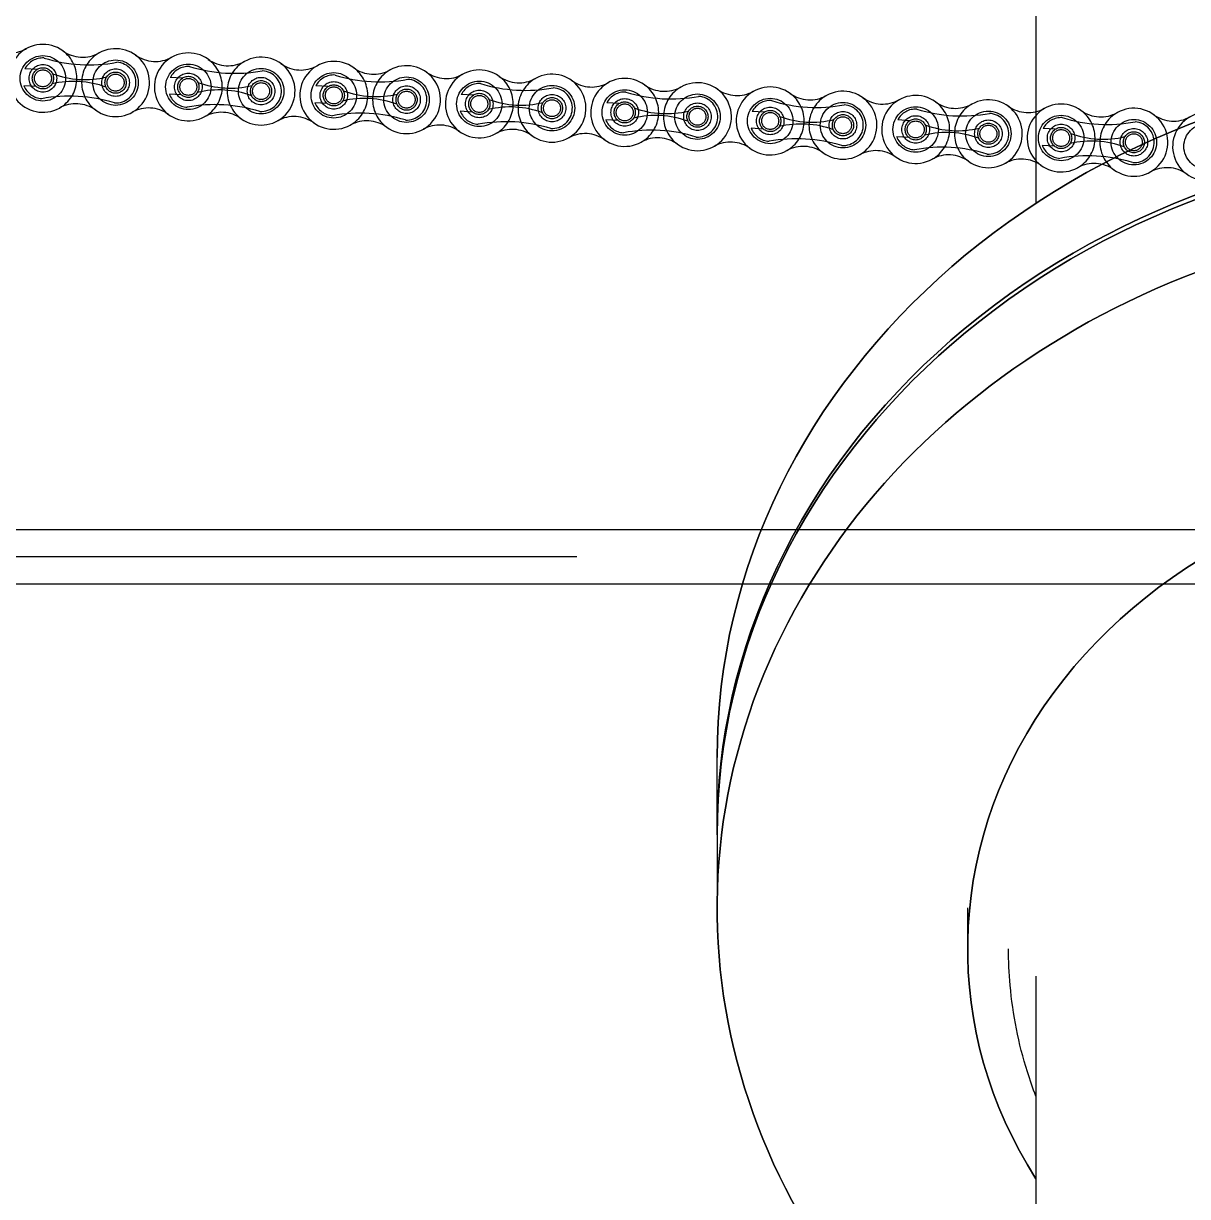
# Model space of a CAD drawing. Header units: metres. Extents: x 0 to 63075, y 0 to 44550.
# Drawn here: x 39697.3 to 39900.2, y 35697.6 to 35902 of the extents above; entities that cross this region are included whole.
import ezdxf

# ---------------------------------------------------------------- set-up
doc = ezdxf.new("R2010")
doc.units = ezdxf.units.M
doc.header["$LTSCALE"] = 75
doc.linetypes.add('HIDDEN2', pattern=[4.7625, 3.175, -1.5875])
for name, color, linetype in [('SDM', 7, 'Continuous'), ('SL1', 8, 'Continuous'), ('SL4', 4, 'Continuous'), ('ST1', 7, 'HIDDEN2')]:
    doc.layers.add(name, color=color, linetype=linetype)

# ---------------------------------------------------------------- blocks, each defined once
blk = doc.blocks.new('A$C32abaae3')
at = {"layer": 'SL1', "extrusion": (2.28848e-17, 1, 0)}
for p, q in [((13489.98, 7768.56), (13489.98, 7667.51)), ((13434.42, 7558.23), (13434.42, 7570.93)), ((13434.42, 7557.43), (13434.42, 7544.73)), ((13478.08, 7544.73), (13478.08, 7537.59)), ((13489.98, 7532.83), (13489.98, 7201.12))]:
    blk.add_line(p, q, dxfattribs=at)
at = {"layer": 'SL1'}
for centre, major_axis, end_param in [((13574.12, 7570.93), (-139.7, 0), 0), ((13574.12, 7558.23), (-139.7, 0), 0.003306), ((13574.12, 7557.43), (-139.7, 0), 0), ((13574.12, 7544.73), (-139.7, 0), 0.924451), ((13574.12, 7537.59), (-96.04, 0), 0.503102)]:
    blk.add_ellipse(centre, major_axis=major_axis, ratio=0.866025, start_param=-1.570796, end_param=end_param, dxfattribs=at)
at = {"layer": 'SL1', "extrusion": (0, 0, -1)}
for centre, major_axis, start_param in [((13574.12, 7570.93), (-139.7, 0), 0), ((13574.12, 7558.23), (-139.7, 0), -0.003306), ((13574.12, 7557.43), (-139.7, 0), 0), ((13574.12, 7544.73), (-139.7, 0), -0.924451), ((13574.12, 7537.59), (-96.04, 0), -0.503102)]:
    blk.add_ellipse(centre, major_axis=major_axis, ratio=0.866025, start_param=start_param, end_param=1.570796, dxfattribs=at)
at = {"layer": 'SL1'}
blk.add_open_spline([(13489.98, 7511.88), (13489.44, 7513.29), (13488.95, 7514.72), (13487.73, 7518.61), (13487.09, 7521.11), (13486.09, 7526.15), (13485.73, 7528.69), (13485.31, 7533.35), (13485.22, 7535.47), (13485.22, 7537.59)], degree=3, knots=[489.042937, 489.042937, 489.042937, 489.042937, 493.941422, 493.941422, 502.327132, 502.327132, 510.669111, 510.669111, 517.567791, 517.567791, 517.567791, 517.567791], dxfattribs=at)
blk = doc.blocks.new('A$C6e6623c1')
at = {"layer": 'SL4'}
for p, q in [((3717.21, 1490.88), (4619.71, 1490.88)), ((4619.71, 1481.35), (3912.48, 1481.35))]:
    blk.add_line(p, q, dxfattribs=at)
at = {"layer": 'ST1'}
for p, q in [((4218.43, 1571.04), (4216.31, 1571.17)), ((4218.25, 1568.1), (4216.13, 1568.22)), ((4243.78, 1569.56), (4241.66, 1569.68)), ((4269.14, 1568.07), (4267.02, 1568.2)), ((4243.61, 1566.61), (4241.49, 1566.74)), ((4294.5, 1566.59), (4292.38, 1566.71)), ((4268.97, 1565.13), (4266.85, 1565.25)), ((4319.85, 1565.1), (4317.73, 1565.23)), ((4294.32, 1563.64), (4292.2, 1563.77)), ((4319.68, 1562.16), (4317.56, 1562.28)), ((4345.21, 1563.62), (4343.09, 1563.74)), ((4370.57, 1562.13), (4368.45, 1562.26)), ((4345.04, 1560.67), (4342.92, 1560.8)), ((4395.92, 1560.65), (4393.8, 1560.77)), ((4370.39, 1559.19), (4368.27, 1559.31)), ((4395.75, 1557.7), (4393.63, 1557.83)), ((3669.71, 1490.88), (4669.71, 1490.88)), ((4669.71, 1486.11), (3669.71, 1486.11))]:
    blk.add_line(p, q, dxfattribs=at)
for centre, radius in [((4219.45, 1569.51), 3.96), ((4232.12, 1568.76), 3.96), ((4219.45, 1569.51), 2.4), ((4219.45, 1569.51), 1.85), ((4219.45, 1569.51), 1.48), ((4232.12, 1568.76), 2.4), ((4232.12, 1568.76), 1.85), ((4232.12, 1568.76), 1.48), ((4244.8, 1568.02), 3.96), ((4244.8, 1568.02), 2.4), ((4257.48, 1567.28), 3.96), ((4270.16, 1566.54), 3.96), ((4244.8, 1568.02), 1.84), ((4244.8, 1568.02), 1.48), ((4257.48, 1567.28), 2.4), ((4257.48, 1567.28), 1.84), ((4257.48, 1567.28), 1.48), ((4270.16, 1566.54), 2.4), ((4270.16, 1566.54), 1.84), ((4282.84, 1565.79), 3.96), ((4282.84, 1565.79), 2.4), ((4295.52, 1565.05), 3.96), ((4308.19, 1564.31), 3.96), ((4270.16, 1566.54), 1.48), ((4282.84, 1565.79), 1.84), ((4282.84, 1565.79), 1.48), ((4295.52, 1565.05), 2.4), ((4295.52, 1565.05), 1.85), ((4295.52, 1565.05), 1.48), ((4308.19, 1564.31), 2.4), ((4308.19, 1564.31), 1.84), ((4320.87, 1563.57), 3.96), ((4333.55, 1562.82), 3.96), ((4346.23, 1562.08), 3.96), ((4308.19, 1564.31), 1.48), ((4320.87, 1563.57), 2.4), ((4320.87, 1563.57), 1.84), ((4320.87, 1563.57), 1.48), ((4333.55, 1562.82), 2.4), ((4333.55, 1562.82), 1.84), ((4333.55, 1562.82), 1.48), ((4346.23, 1562.08), 2.4), ((4358.91, 1561.34), 3.96), ((4371.59, 1560.6), 3.96), ((4346.23, 1562.08), 1.85), ((4346.23, 1562.08), 1.48), ((4358.91, 1561.34), 2.4), ((4358.91, 1561.34), 1.85), ((4358.91, 1561.34), 1.48), ((4371.59, 1560.6), 2.4), ((4371.59, 1560.6), 1.84), ((4371.59, 1560.6), 1.48), ((4384.26, 1559.85), 3.96), ((4384.26, 1559.85), 2.4), ((4396.94, 1559.11), 3.96), ((4409.62, 1558.37), 3.96), ((4384.26, 1559.85), 1.84), ((4384.26, 1559.85), 1.48), ((4396.94, 1559.11), 2.4), ((4396.94, 1559.11), 1.84), ((4396.94, 1559.11), 1.48), ((4409.62, 1558.37), 2.4), ((4409.62, 1558.37), 1.84), ((4422.3, 1557.63), 3.96), ((4409.62, 1558.37), 1.48)]:
    blk.add_circle(centre, radius, dxfattribs=at)
for centre, radius, start, end in [((4213.69, 1579.85), 5.92, 234.215, 299.0816), ((4219.45, 1569.51), 5.92, 54.215, 299.0816), ((4219.45, 1569.51), 5.92, 299.0816, 54.2151), ((4226.37, 1579.11), 5.92, 234.215, 299.0816), ((4232.12, 1568.76), 5.92, 234.215, 119.0816), ((4219.45, 1569.51), 3.55, 86.6483, 152.095), ((4227.49, 1598.18), 26.32, 252.6885, 280.6082), ((4232.12, 1568.76), 5.92, 119.0816, 234.2151), ((4232.12, 1568.76), 3.55, 266.6483, 86.6483), ((4239.05, 1578.37), 5.92, 234.215, 299.0816), ((4244.8, 1568.02), 5.92, 54.215, 299.0816), ((4244.8, 1568.02), 5.92, 299.0816, 54.2151), ((4251.73, 1577.62), 5.92, 234.215, 299.0816), ((4257.48, 1567.28), 5.92, 119.0816, 234.2151), ((4257.48, 1567.28), 5.92, 234.215, 119.0816), ((4270.16, 1566.54), 5.92, 54.215, 299.0816), ((4226.74, 1585.46), 16.17, 249.6413, 283.6553), ((4244.8, 1568.02), 3.55, 86.6483, 152.095), ((4252.84, 1596.7), 26.32, 252.6885, 280.6082), ((4257.48, 1567.28), 3.55, 266.6483, 86.6483), ((4264.4, 1576.88), 5.92, 234.215, 299.0816), ((4270.16, 1566.54), 5.92, 299.0816, 54.2151), ((4277.08, 1576.14), 5.92, 234.215, 299.0816), ((4282.84, 1565.79), 5.92, 119.0816, 234.2151), ((4282.84, 1565.79), 5.92, 234.215, 119.0816), ((4289.76, 1575.4), 5.92, 234.215, 299.0816), ((4295.52, 1565.05), 5.92, 54.215, 299.0816), ((4308.19, 1564.31), 5.92, 234.215, 119.0816), ((4219.45, 1569.51), 3.55, 201.2017, 266.6483), ((4224.83, 1552.81), 16.17, 69.6413, 103.6553), ((4252.1, 1583.97), 16.17, 249.6413, 283.6553), ((4270.16, 1566.54), 3.55, 86.6483, 152.095), ((4278.2, 1595.21), 26.32, 252.6885, 280.6082), ((4282.84, 1565.79), 3.55, 266.6483, 86.6483), ((4295.52, 1565.05), 3.55, 86.6483, 152.095), ((4303.56, 1593.73), 26.32, 252.6885, 280.6082), ((4295.52, 1565.05), 5.92, 299.0816, 54.2151), ((4302.44, 1574.65), 5.92, 234.215, 299.0816), ((4308.19, 1564.31), 5.92, 119.0816, 234.2151), ((4315.12, 1573.91), 5.92, 234.215, 299.0816), ((4320.87, 1563.57), 5.92, 54.215, 299.0816), ((4320.87, 1563.57), 5.92, 299.0816, 54.2151), ((4327.8, 1573.17), 5.92, 234.215, 299.0816), ((4333.55, 1562.82), 5.92, 234.215, 119.0816), ((4224.08, 1540.09), 26.32, 72.6885, 100.6082), ((4244.8, 1568.02), 3.55, 201.2017, 266.6483), ((4250.19, 1551.32), 16.17, 69.6413, 103.6553), ((4275.54, 1549.84), 16.17, 69.6413, 103.6553), ((4277.45, 1582.49), 16.17, 249.6413, 283.6553), ((4308.19, 1564.31), 3.55, 266.6483, 86.6483), ((4320.87, 1563.57), 3.55, 86.6483, 152.095), ((4328.91, 1592.24), 26.32, 252.6885, 280.6082), ((4333.55, 1562.82), 5.92, 119.0816, 234.2151), ((4333.55, 1562.82), 3.55, 266.6483, 86.6483), ((4340.47, 1572.43), 5.92, 234.215, 299.0816), ((4346.23, 1562.08), 5.92, 54.215, 299.0816), ((4346.23, 1562.08), 5.92, 299.0816, 54.2151), ((4353.15, 1571.68), 5.92, 234.215, 299.0816), ((4358.91, 1561.34), 5.92, 119.0816, 234.2151), ((4358.91, 1561.34), 5.92, 234.215, 119.0816), ((4365.83, 1570.94), 5.92, 234.215, 299.0816), ((4371.59, 1560.6), 5.92, 54.215, 299.0816), ((4225.2, 1559.16), 5.92, 54.215, 119.0816), ((4237.88, 1558.42), 5.92, 54.215, 119.0816), ((4249.44, 1538.6), 26.32, 72.6885, 100.6082), ((4270.16, 1566.54), 3.55, 201.2017, 266.6483), ((4300.9, 1548.35), 16.17, 69.6413, 103.6553), ((4302.81, 1581), 16.17, 249.6413, 283.6553), ((4328.17, 1579.52), 16.17, 249.6413, 283.6553), ((4346.23, 1562.08), 3.55, 86.6483, 152.095), ((4354.27, 1590.76), 26.32, 252.6885, 280.6082), ((4358.91, 1561.34), 3.55, 266.6483, 86.6483), ((4371.59, 1560.6), 3.55, 86.6483, 152.095), ((4379.63, 1589.27), 26.32, 252.6885, 280.6082), ((4371.59, 1560.6), 5.92, 299.0816, 54.2151), ((4378.51, 1570.2), 5.92, 234.215, 299.0816), ((4384.26, 1559.85), 5.92, 119.0816, 234.2151), ((4384.26, 1559.85), 5.92, 234.215, 119.0816), ((4391.19, 1569.46), 5.92, 234.215, 299.0816), ((4396.94, 1559.11), 5.92, 54.215, 299.0816), ((4409.62, 1558.37), 5.92, 234.215, 119.0816), ((4250.56, 1557.67), 5.92, 54.215, 119.0816), ((4263.24, 1556.93), 5.92, 54.215, 119.0816), ((4274.8, 1537.12), 26.32, 72.6885, 100.6082), ((4275.91, 1556.19), 5.92, 54.215, 119.0816), ((4295.52, 1565.05), 3.55, 201.2017, 266.6483), ((4300.15, 1535.63), 26.32, 72.6885, 100.6082), ((4320.87, 1563.57), 3.55, 201.2017, 266.6483), ((4326.26, 1546.87), 16.17, 69.6413, 103.6553), ((4353.52, 1578.03), 16.17, 249.6413, 283.6553), ((4384.26, 1559.85), 3.55, 266.6483, 86.6483), ((4396.94, 1559.11), 3.55, 86.6483, 152.095), ((4404.98, 1587.79), 26.32, 252.6885, 280.6082), ((4396.94, 1559.11), 5.92, 299.0816, 54.2151), ((4403.87, 1568.71), 5.92, 234.215, 299.0816), ((4409.62, 1558.37), 5.92, 119.0816, 234.2151), ((4416.54, 1567.97), 5.92, 234.215, 299.0816), ((4422.3, 1557.63), 5.92, 54.215, 299.0816), ((4288.59, 1555.45), 5.92, 54.215, 119.0816), ((4301.27, 1554.7), 5.92, 54.215, 119.0816), ((4313.95, 1553.96), 5.92, 54.215, 119.0816), ((4325.51, 1534.15), 26.32, 72.6885, 100.6082), ((4346.23, 1562.08), 3.55, 201.2017, 266.6483), ((4351.61, 1545.38), 16.17, 69.6413, 103.6553), ((4376.97, 1543.9), 16.17, 69.6413, 103.6553), ((4378.88, 1576.55), 16.17, 249.6413, 283.6553), ((4404.24, 1575.06), 16.17, 249.6413, 283.6553), ((4409.62, 1558.37), 3.55, 266.6483, 86.6483), ((4326.63, 1553.22), 5.92, 54.215, 119.0816), ((4339.31, 1552.48), 5.92, 54.215, 119.0816), ((4350.87, 1532.66), 26.32, 72.6885, 100.6082), ((4371.59, 1560.6), 3.55, 201.2017, 266.6483), ((4402.33, 1542.41), 16.17, 69.6413, 103.6553), ((4351.98, 1551.73), 5.92, 54.215, 119.0816), ((4364.66, 1550.99), 5.92, 54.215, 119.0816), ((4376.22, 1531.18), 26.32, 72.6885, 100.6082), ((4377.34, 1550.25), 5.92, 54.215, 119.0816), ((4396.94, 1559.11), 3.55, 201.2017, 266.6483), ((4401.58, 1529.69), 26.32, 72.6885, 100.6082), ((4390.02, 1549.51), 5.92, 54.215, 119.0816), ((4402.7, 1548.76), 5.92, 54.215, 119.0816), ((4415.38, 1548.02), 5.92, 54.215, 119.0816)]:
    blk.add_arc(centre, radius, start, end, dxfattribs=at)

msp = doc.modelspace()

# ---------------------------------------------------------------- block references
at = {"layer": 'SDM'}
for name, p in [('A$C32abaae3', (26383.8, 28203.14)), ('A$C6e6623c1', (35481.24, 34322.92))]:
    msp.add_blockref(name, p, dxfattribs=at)

doc.saveas('drawing.dxf')
